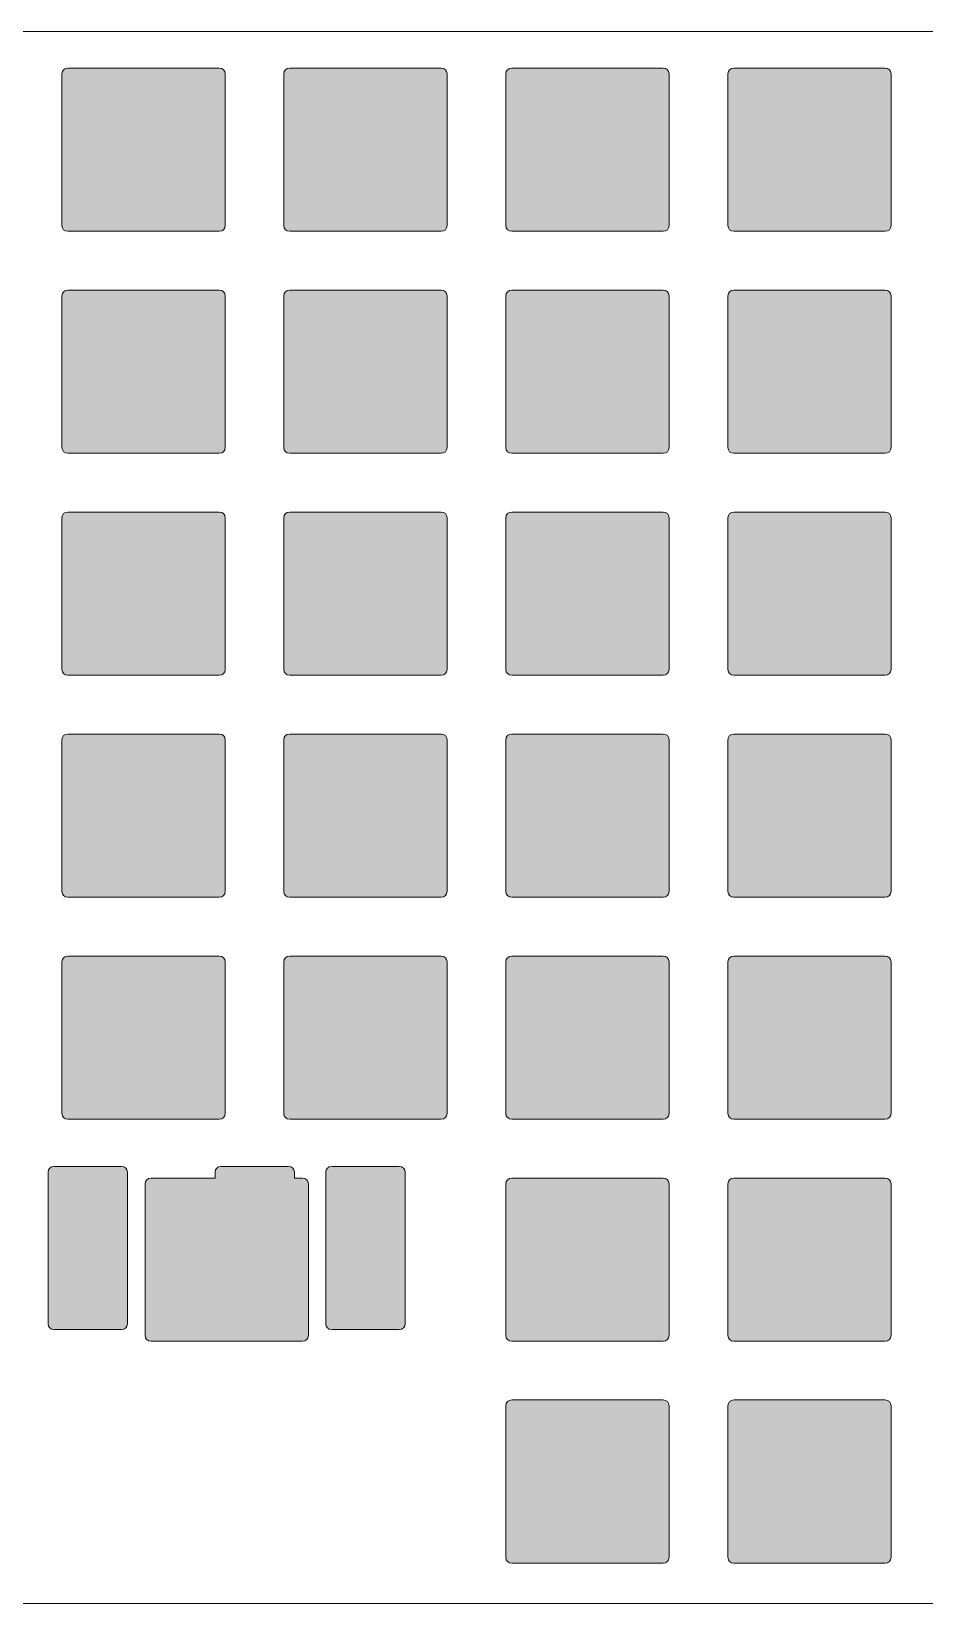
# Model space of a CAD drawing. Extents: x 264 to 551, y 127 to 265.
# Drawn here: x 397.8 to 474.4, y 127 to 261.9 of the extents above; entities that cross this region are included whole.
import ezdxf

# ---------------------------------------------------------------- set-up
doc = ezdxf.new("R2010")
doc.units = 0
doc.header["$MEASUREMENT"] = 0
doc.layers.add('Layer 2', color=7, linetype='Continuous', lineweight=0)

# ---------------------------------------------------------------- blocks, each defined once
blk = doc.blocks.new('Block_1')
at = {"layer": 'Layer 2', "true_color": 0x000000, "transparency": 33554687}
h = blk.add_hatch(color=18, dxfattribs=at)
h.dxf.hatch_style = 2
edge = h.paths.add_edge_path()
edge.add_spline(control_points=[(549.54, 261.87), (549.54, 261.87), (395.74, 261.87), (395.74, 261.87)], knot_values=[0, 0, 0, 0, 1, 1, 1, 1], degree=3, periodic=0)
edge.add_line((395.74, 261.87), (549.54, 261.87))
h = blk.add_hatch(color=18, dxfattribs=at)
h.dxf.hatch_style = 2
edge = h.paths.add_edge_path()
edge.add_spline(control_points=[(265.24, 126.97), (265.24, 126.97), (549.54, 126.97), (549.54, 126.97)], knot_values=[0, 0, 0, 0, 1, 1, 1, 1], degree=3, periodic=0)
edge.add_line((549.54, 126.97), (265.24, 126.97))
at = {"layer": 'Layer 2', "color": 18, "lineweight": 20, "true_color": 0x000000}
for points in [[(549.54, 261.87), (549.54, 261.87), (395.74, 261.87), (395.74, 261.87)], [(265.24, 126.97), (265.24, 126.97), (549.54, 126.97), (549.54, 126.97)]]:
    blk.add_open_spline(points, degree=3, dxfattribs=at)

msp = doc.modelspace()

# ---------------------------------------------------------------- hatches: boundary and pattern name
at = {"layer": 'Layer 2', "true_color": 0x000000, "transparency": 33554687}
h = msp.add_hatch(color=18, dxfattribs=at)
h.dxf.hatch_style = 2
edge = h.paths.add_edge_path()
edge.add_spline(control_points=[(400.89, 258.72), (400.89, 258.72), (413.89, 258.72), (413.89, 258.72), (414.19, 258.72), (414.39, 258.52), (414.39, 258.22), (414.39, 258.22), (414.39, 245.22), (414.39, 245.22), (414.39, 244.92), (414.19, 244.72), (413.89, 244.72), (413.89, 244.72), (400.89, 244.72), (400.89, 244.72), (400.59, 244.72), (400.39, 244.92), (400.39, 245.22), (400.39, 245.22), (400.39, 258.22), (400.39, 258.22), (400.39, 258.52), (400.59, 258.72), (400.89, 258.72)], knot_values=[0, 0, 0, 0, 1, 1, 1, 2, 2, 2, 3, 3, 3, 4, 4, 4, 5, 5, 5, 6, 6, 6, 7, 7, 7, 8, 8, 8, 8], degree=3, periodic=0)
h = msp.add_hatch(color=18, dxfattribs=at)
h.dxf.hatch_style = 2
edge = h.paths.add_edge_path()
edge.add_spline(control_points=[(419.93, 258.72), (419.93, 258.72), (432.93, 258.72), (432.93, 258.72), (433.23, 258.72), (433.43, 258.52), (433.43, 258.22), (433.43, 258.22), (433.43, 245.22), (433.43, 245.22), (433.43, 244.92), (433.23, 244.72), (432.93, 244.72), (432.93, 244.72), (419.93, 244.72), (419.93, 244.72), (419.63, 244.72), (419.43, 244.92), (419.43, 245.22), (419.43, 245.22), (419.43, 258.22), (419.43, 258.22), (419.43, 258.52), (419.63, 258.72), (419.93, 258.72)], knot_values=[0, 0, 0, 0, 1, 1, 1, 2, 2, 2, 3, 3, 3, 4, 4, 4, 5, 5, 5, 6, 6, 6, 7, 7, 7, 8, 8, 8, 8], degree=3, periodic=0)
h = msp.add_hatch(color=18, dxfattribs=at)
h.dxf.hatch_style = 2
edge = h.paths.add_edge_path()
edge.add_spline(control_points=[(438.98, 258.72), (438.98, 258.72), (451.98, 258.72), (451.98, 258.72), (452.28, 258.72), (452.48, 258.52), (452.48, 258.22), (452.48, 258.22), (452.48, 245.22), (452.48, 245.22), (452.48, 244.92), (452.28, 244.72), (451.98, 244.72), (451.98, 244.72), (438.98, 244.72), (438.98, 244.72), (438.68, 244.72), (438.48, 244.92), (438.48, 245.22), (438.48, 245.22), (438.48, 258.22), (438.48, 258.22), (438.48, 258.52), (438.68, 258.72), (438.98, 258.72)], knot_values=[0, 0, 0, 0, 1, 1, 1, 2, 2, 2, 3, 3, 3, 4, 4, 4, 5, 5, 5, 6, 6, 6, 7, 7, 7, 8, 8, 8, 8], degree=3, periodic=0)
h = msp.add_hatch(color=18, dxfattribs=at)
h.dxf.hatch_style = 2
edge = h.paths.add_edge_path()
edge.add_spline(control_points=[(458.03, 258.72), (458.03, 258.72), (471.03, 258.72), (471.03, 258.72), (471.33, 258.72), (471.53, 258.52), (471.53, 258.22), (471.53, 258.22), (471.53, 245.22), (471.53, 245.22), (471.53, 244.92), (471.33, 244.72), (471.03, 244.72), (471.03, 244.72), (458.03, 244.72), (458.03, 244.72), (457.73, 244.72), (457.53, 244.92), (457.53, 245.22), (457.53, 245.22), (457.53, 258.22), (457.53, 258.22), (457.53, 258.52), (457.73, 258.72), (458.03, 258.72)], knot_values=[0, 0, 0, 0, 1, 1, 1, 2, 2, 2, 3, 3, 3, 4, 4, 4, 5, 5, 5, 6, 6, 6, 7, 7, 7, 8, 8, 8, 8], degree=3, periodic=0)
h = msp.add_hatch(color=18, dxfattribs=at)
h.dxf.hatch_style = 2
edge = h.paths.add_edge_path()
edge.add_spline(control_points=[(400.89, 239.67), (400.89, 239.67), (413.89, 239.67), (413.89, 239.67), (414.19, 239.67), (414.39, 239.47), (414.39, 239.17), (414.39, 239.17), (414.39, 226.17), (414.39, 226.17), (414.39, 225.87), (414.19, 225.67), (413.89, 225.67), (413.89, 225.67), (400.89, 225.67), (400.89, 225.67), (400.59, 225.67), (400.39, 225.87), (400.39, 226.17), (400.39, 226.17), (400.39, 239.17), (400.39, 239.17), (400.39, 239.47), (400.59, 239.67), (400.89, 239.67)], knot_values=[0, 0, 0, 0, 1, 1, 1, 2, 2, 2, 3, 3, 3, 4, 4, 4, 5, 5, 5, 6, 6, 6, 7, 7, 7, 8, 8, 8, 8], degree=3, periodic=0)
h = msp.add_hatch(color=18, dxfattribs=at)
h.dxf.hatch_style = 2
edge = h.paths.add_edge_path()
edge.add_spline(control_points=[(419.93, 239.67), (419.93, 239.67), (432.93, 239.67), (432.93, 239.67), (433.23, 239.67), (433.43, 239.47), (433.43, 239.17), (433.43, 239.17), (433.43, 226.17), (433.43, 226.17), (433.43, 225.87), (433.23, 225.67), (432.93, 225.67), (432.93, 225.67), (419.93, 225.67), (419.93, 225.67), (419.63, 225.67), (419.43, 225.87), (419.43, 226.17), (419.43, 226.17), (419.43, 239.17), (419.43, 239.17), (419.43, 239.47), (419.63, 239.67), (419.93, 239.67)], knot_values=[0, 0, 0, 0, 1, 1, 1, 2, 2, 2, 3, 3, 3, 4, 4, 4, 5, 5, 5, 6, 6, 6, 7, 7, 7, 8, 8, 8, 8], degree=3, periodic=0)
h = msp.add_hatch(color=18, dxfattribs=at)
h.dxf.hatch_style = 2
edge = h.paths.add_edge_path()
edge.add_spline(control_points=[(438.98, 239.67), (438.98, 239.67), (451.98, 239.67), (451.98, 239.67), (452.28, 239.67), (452.48, 239.47), (452.48, 239.17), (452.48, 239.17), (452.48, 226.17), (452.48, 226.17), (452.48, 225.87), (452.28, 225.67), (451.98, 225.67), (451.98, 225.67), (438.98, 225.67), (438.98, 225.67), (438.68, 225.67), (438.48, 225.87), (438.48, 226.17), (438.48, 226.17), (438.48, 239.17), (438.48, 239.17), (438.48, 239.47), (438.68, 239.67), (438.98, 239.67)], knot_values=[0, 0, 0, 0, 1, 1, 1, 2, 2, 2, 3, 3, 3, 4, 4, 4, 5, 5, 5, 6, 6, 6, 7, 7, 7, 8, 8, 8, 8], degree=3, periodic=0)
h = msp.add_hatch(color=18, dxfattribs=at)
h.dxf.hatch_style = 2
edge = h.paths.add_edge_path()
edge.add_spline(control_points=[(458.03, 239.67), (458.03, 239.67), (471.03, 239.67), (471.03, 239.67), (471.33, 239.67), (471.53, 239.47), (471.53, 239.17), (471.53, 239.17), (471.53, 226.17), (471.53, 226.17), (471.53, 225.87), (471.33, 225.67), (471.03, 225.67), (471.03, 225.67), (458.03, 225.67), (458.03, 225.67), (457.73, 225.67), (457.53, 225.87), (457.53, 226.17), (457.53, 226.17), (457.53, 239.17), (457.53, 239.17), (457.53, 239.47), (457.73, 239.67), (458.03, 239.67)], knot_values=[0, 0, 0, 0, 1, 1, 1, 2, 2, 2, 3, 3, 3, 4, 4, 4, 5, 5, 5, 6, 6, 6, 7, 7, 7, 8, 8, 8, 8], degree=3, periodic=0)
h = msp.add_hatch(color=18, dxfattribs=at)
h.dxf.hatch_style = 2
edge = h.paths.add_edge_path()
edge.add_spline(control_points=[(400.89, 220.63), (400.89, 220.63), (413.89, 220.63), (413.89, 220.63), (414.19, 220.63), (414.39, 220.43), (414.39, 220.13), (414.39, 220.13), (414.39, 207.13), (414.39, 207.13), (414.39, 206.83), (414.19, 206.63), (413.89, 206.63), (413.89, 206.63), (400.89, 206.63), (400.89, 206.63), (400.59, 206.63), (400.39, 206.83), (400.39, 207.13), (400.39, 207.13), (400.39, 220.13), (400.39, 220.13), (400.39, 220.43), (400.59, 220.63), (400.89, 220.63)], knot_values=[0, 0, 0, 0, 1, 1, 1, 2, 2, 2, 3, 3, 3, 4, 4, 4, 5, 5, 5, 6, 6, 6, 7, 7, 7, 8, 8, 8, 8], degree=3, periodic=0)
h = msp.add_hatch(color=18, dxfattribs=at)
h.dxf.hatch_style = 2
edge = h.paths.add_edge_path()
edge.add_spline(control_points=[(419.93, 220.63), (419.93, 220.63), (432.93, 220.63), (432.93, 220.63), (433.23, 220.63), (433.43, 220.43), (433.43, 220.13), (433.43, 220.13), (433.43, 207.13), (433.43, 207.13), (433.43, 206.83), (433.23, 206.63), (432.93, 206.63), (432.93, 206.63), (419.93, 206.63), (419.93, 206.63), (419.63, 206.63), (419.43, 206.83), (419.43, 207.13), (419.43, 207.13), (419.43, 220.13), (419.43, 220.13), (419.43, 220.43), (419.63, 220.63), (419.93, 220.63)], knot_values=[0, 0, 0, 0, 1, 1, 1, 2, 2, 2, 3, 3, 3, 4, 4, 4, 5, 5, 5, 6, 6, 6, 7, 7, 7, 8, 8, 8, 8], degree=3, periodic=0)
h = msp.add_hatch(color=18, dxfattribs=at)
h.dxf.hatch_style = 2
edge = h.paths.add_edge_path()
edge.add_spline(control_points=[(438.98, 220.63), (438.98, 220.63), (451.98, 220.63), (451.98, 220.63), (452.28, 220.63), (452.48, 220.43), (452.48, 220.13), (452.48, 220.13), (452.48, 207.13), (452.48, 207.13), (452.48, 206.83), (452.28, 206.63), (451.98, 206.63), (451.98, 206.63), (438.98, 206.63), (438.98, 206.63), (438.68, 206.63), (438.48, 206.83), (438.48, 207.13), (438.48, 207.13), (438.48, 220.13), (438.48, 220.13), (438.48, 220.43), (438.68, 220.63), (438.98, 220.63)], knot_values=[0, 0, 0, 0, 1, 1, 1, 2, 2, 2, 3, 3, 3, 4, 4, 4, 5, 5, 5, 6, 6, 6, 7, 7, 7, 8, 8, 8, 8], degree=3, periodic=0)
h = msp.add_hatch(color=18, dxfattribs=at)
h.dxf.hatch_style = 2
edge = h.paths.add_edge_path()
edge.add_spline(control_points=[(458.03, 220.63), (458.03, 220.63), (471.03, 220.63), (471.03, 220.63), (471.33, 220.63), (471.53, 220.43), (471.53, 220.13), (471.53, 220.13), (471.53, 207.13), (471.53, 207.13), (471.53, 206.83), (471.33, 206.63), (471.03, 206.63), (471.03, 206.63), (458.03, 206.63), (458.03, 206.63), (457.73, 206.63), (457.53, 206.83), (457.53, 207.13), (457.53, 207.13), (457.53, 220.13), (457.53, 220.13), (457.53, 220.43), (457.73, 220.63), (458.03, 220.63)], knot_values=[0, 0, 0, 0, 1, 1, 1, 2, 2, 2, 3, 3, 3, 4, 4, 4, 5, 5, 5, 6, 6, 6, 7, 7, 7, 8, 8, 8, 8], degree=3, periodic=0)
h = msp.add_hatch(color=18, dxfattribs=at)
h.dxf.hatch_style = 2
edge = h.paths.add_edge_path()
edge.add_spline(control_points=[(400.89, 201.58), (400.89, 201.58), (413.89, 201.58), (413.89, 201.58), (414.19, 201.58), (414.39, 201.38), (414.39, 201.08), (414.39, 201.08), (414.39, 188.08), (414.39, 188.08), (414.39, 187.78), (414.19, 187.58), (413.89, 187.58), (413.89, 187.58), (400.89, 187.58), (400.89, 187.58), (400.59, 187.58), (400.39, 187.78), (400.39, 188.08), (400.39, 188.08), (400.39, 201.08), (400.39, 201.08), (400.39, 201.38), (400.59, 201.58), (400.89, 201.58)], knot_values=[0, 0, 0, 0, 1, 1, 1, 2, 2, 2, 3, 3, 3, 4, 4, 4, 5, 5, 5, 6, 6, 6, 7, 7, 7, 8, 8, 8, 8], degree=3, periodic=0)
h = msp.add_hatch(color=18, dxfattribs=at)
h.dxf.hatch_style = 2
edge = h.paths.add_edge_path()
edge.add_spline(control_points=[(419.93, 201.58), (419.93, 201.58), (432.93, 201.58), (432.93, 201.58), (433.23, 201.58), (433.43, 201.38), (433.43, 201.08), (433.43, 201.08), (433.43, 188.08), (433.43, 188.08), (433.43, 187.78), (433.23, 187.58), (432.93, 187.58), (432.93, 187.58), (419.93, 187.58), (419.93, 187.58), (419.63, 187.58), (419.43, 187.78), (419.43, 188.08), (419.43, 188.08), (419.43, 201.08), (419.43, 201.08), (419.43, 201.38), (419.63, 201.58), (419.93, 201.58)], knot_values=[0, 0, 0, 0, 1, 1, 1, 2, 2, 2, 3, 3, 3, 4, 4, 4, 5, 5, 5, 6, 6, 6, 7, 7, 7, 8, 8, 8, 8], degree=3, periodic=0)
h = msp.add_hatch(color=18, dxfattribs=at)
h.dxf.hatch_style = 2
edge = h.paths.add_edge_path()
edge.add_spline(control_points=[(438.98, 201.58), (438.98, 201.58), (451.98, 201.58), (451.98, 201.58), (452.28, 201.58), (452.48, 201.38), (452.48, 201.08), (452.48, 201.08), (452.48, 188.08), (452.48, 188.08), (452.48, 187.78), (452.28, 187.58), (451.98, 187.58), (451.98, 187.58), (438.98, 187.58), (438.98, 187.58), (438.68, 187.58), (438.48, 187.78), (438.48, 188.08), (438.48, 188.08), (438.48, 201.08), (438.48, 201.08), (438.48, 201.38), (438.68, 201.58), (438.98, 201.58)], knot_values=[0, 0, 0, 0, 1, 1, 1, 2, 2, 2, 3, 3, 3, 4, 4, 4, 5, 5, 5, 6, 6, 6, 7, 7, 7, 8, 8, 8, 8], degree=3, periodic=0)
h = msp.add_hatch(color=18, dxfattribs=at)
h.dxf.hatch_style = 2
edge = h.paths.add_edge_path()
edge.add_spline(control_points=[(458.03, 201.58), (458.03, 201.58), (471.03, 201.58), (471.03, 201.58), (471.33, 201.58), (471.53, 201.38), (471.53, 201.08), (471.53, 201.08), (471.53, 188.08), (471.53, 188.08), (471.53, 187.78), (471.33, 187.58), (471.03, 187.58), (471.03, 187.58), (458.03, 187.58), (458.03, 187.58), (457.73, 187.58), (457.53, 187.78), (457.53, 188.08), (457.53, 188.08), (457.53, 201.08), (457.53, 201.08), (457.53, 201.38), (457.73, 201.58), (458.03, 201.58)], knot_values=[0, 0, 0, 0, 1, 1, 1, 2, 2, 2, 3, 3, 3, 4, 4, 4, 5, 5, 5, 6, 6, 6, 7, 7, 7, 8, 8, 8, 8], degree=3, periodic=0)
h = msp.add_hatch(color=18, dxfattribs=at)
h.dxf.hatch_style = 2
edge = h.paths.add_edge_path()
edge.add_spline(control_points=[(400.89, 182.53), (400.89, 182.53), (413.89, 182.53), (413.89, 182.53), (414.19, 182.53), (414.39, 182.33), (414.39, 182.03), (414.39, 182.03), (414.39, 169.03), (414.39, 169.03), (414.39, 168.73), (414.19, 168.53), (413.89, 168.53), (413.89, 168.53), (400.89, 168.53), (400.89, 168.53), (400.59, 168.53), (400.39, 168.73), (400.39, 169.03), (400.39, 169.03), (400.39, 182.03), (400.39, 182.03), (400.39, 182.33), (400.59, 182.53), (400.89, 182.53)], knot_values=[0, 0, 0, 0, 1, 1, 1, 2, 2, 2, 3, 3, 3, 4, 4, 4, 5, 5, 5, 6, 6, 6, 7, 7, 7, 8, 8, 8, 8], degree=3, periodic=0)
h = msp.add_hatch(color=18, dxfattribs=at)
h.dxf.hatch_style = 2
edge = h.paths.add_edge_path()
edge.add_spline(control_points=[(419.93, 182.53), (419.93, 182.53), (432.93, 182.53), (432.93, 182.53), (433.23, 182.53), (433.43, 182.33), (433.43, 182.03), (433.43, 182.03), (433.43, 169.03), (433.43, 169.03), (433.43, 168.73), (433.23, 168.53), (432.93, 168.53), (432.93, 168.53), (419.93, 168.53), (419.93, 168.53), (419.63, 168.53), (419.43, 168.73), (419.43, 169.03), (419.43, 169.03), (419.43, 182.03), (419.43, 182.03), (419.43, 182.33), (419.63, 182.53), (419.93, 182.53)], knot_values=[0, 0, 0, 0, 1, 1, 1, 2, 2, 2, 3, 3, 3, 4, 4, 4, 5, 5, 5, 6, 6, 6, 7, 7, 7, 8, 8, 8, 8], degree=3, periodic=0)
h = msp.add_hatch(color=18, dxfattribs=at)
h.dxf.hatch_style = 2
edge = h.paths.add_edge_path()
edge.add_spline(control_points=[(438.98, 182.53), (438.98, 182.53), (451.98, 182.53), (451.98, 182.53), (452.28, 182.53), (452.48, 182.33), (452.48, 182.03), (452.48, 182.03), (452.48, 169.03), (452.48, 169.03), (452.48, 168.73), (452.28, 168.53), (451.98, 168.53), (451.98, 168.53), (438.98, 168.53), (438.98, 168.53), (438.68, 168.53), (438.48, 168.73), (438.48, 169.03), (438.48, 169.03), (438.48, 182.03), (438.48, 182.03), (438.48, 182.33), (438.68, 182.53), (438.98, 182.53)], knot_values=[0, 0, 0, 0, 1, 1, 1, 2, 2, 2, 3, 3, 3, 4, 4, 4, 5, 5, 5, 6, 6, 6, 7, 7, 7, 8, 8, 8, 8], degree=3, periodic=0)
h = msp.add_hatch(color=18, dxfattribs=at)
h.dxf.hatch_style = 2
edge = h.paths.add_edge_path()
edge.add_spline(control_points=[(458.03, 182.53), (458.03, 182.53), (471.03, 182.53), (471.03, 182.53), (471.33, 182.53), (471.53, 182.33), (471.53, 182.03), (471.53, 182.03), (471.53, 169.03), (471.53, 169.03), (471.53, 168.73), (471.33, 168.53), (471.03, 168.53), (471.03, 168.53), (458.03, 168.53), (458.03, 168.53), (457.73, 168.53), (457.53, 168.73), (457.53, 169.03), (457.53, 169.03), (457.53, 182.03), (457.53, 182.03), (457.53, 182.33), (457.73, 182.53), (458.03, 182.53)], knot_values=[0, 0, 0, 0, 1, 1, 1, 2, 2, 2, 3, 3, 3, 4, 4, 4, 5, 5, 5, 6, 6, 6, 7, 7, 7, 8, 8, 8, 8], degree=3, periodic=0)
h = msp.add_hatch(color=18, dxfattribs=at)
h.dxf.hatch_style = 2
edge = h.paths.add_edge_path()
edge.add_spline(control_points=[(405.5, 150.48), (405.5, 150.48), (399.7, 150.48), (399.7, 150.48), (399.4, 150.48), (399.2, 150.68), (399.2, 150.98), (399.2, 150.98), (399.2, 163.98), (399.2, 163.98), (399.2, 164.28), (399.4, 164.48), (399.7, 164.48), (399.7, 164.48), (405.5, 164.48), (405.5, 164.48), (405.8, 164.48), (406, 164.28), (406, 163.98), (406, 163.98), (406, 150.98), (406, 150.98), (406, 150.68), (405.8, 150.48), (405.5, 150.48)], knot_values=[0, 0, 0, 0, 1, 1, 1, 2, 2, 2, 3, 3, 3, 4, 4, 4, 5, 5, 5, 6, 6, 6, 7, 7, 7, 8, 8, 8, 8], degree=3, periodic=0)
h = msp.add_hatch(color=18, dxfattribs=at)
h.dxf.hatch_style = 2
edge = h.paths.add_edge_path()
edge.add_spline(control_points=[(413.53, 163.98), (413.53, 163.98), (413.53, 163.48), (413.53, 163.48), (413.53, 163.48), (408.03, 163.48), (408.03, 163.48), (407.73, 163.48), (407.53, 163.28), (407.53, 162.98), (407.53, 162.98), (407.53, 149.98), (407.53, 149.98), (407.53, 149.68), (407.73, 149.48), (408.03, 149.48), (408.03, 149.48), (421.03, 149.48), (421.03, 149.48), (421.33, 149.48), (421.53, 149.68), (421.53, 149.98), (421.53, 149.98), (421.53, 162.98), (421.53, 162.98), (421.53, 163.28), (421.33, 163.48), (421.03, 163.48), (421.03, 163.48), (420.33, 163.48), (420.33, 163.48), (420.33, 163.48), (420.33, 163.98), (420.33, 163.98), (420.33, 164.28), (420.13, 164.48), (419.83, 164.48), (419.83, 164.48), (414.03, 164.48), (414.03, 164.48), (413.73, 164.48), (413.53, 164.28), (413.53, 163.98)], knot_values=[0, 0, 0, 0, 1, 1, 1, 2, 2, 2, 3, 3, 3, 4, 4, 4, 5, 5, 5, 6, 6, 6, 7, 7, 7, 8, 8, 8, 9, 9, 9, 10, 10, 10, 11, 11, 11, 12, 12, 12, 13, 13, 13, 14, 14, 14, 14], degree=3, periodic=0)
h = msp.add_hatch(color=18, dxfattribs=at)
h.dxf.hatch_style = 2
edge = h.paths.add_edge_path()
edge.add_spline(control_points=[(429.33, 150.48), (429.33, 150.48), (423.53, 150.48), (423.53, 150.48), (423.23, 150.48), (423.03, 150.68), (423.03, 150.98), (423.03, 150.98), (423.03, 163.98), (423.03, 163.98), (423.03, 164.28), (423.23, 164.48), (423.53, 164.48), (423.53, 164.48), (429.33, 164.48), (429.33, 164.48), (429.63, 164.48), (429.83, 164.28), (429.83, 163.98), (429.83, 163.98), (429.83, 150.98), (429.83, 150.98), (429.83, 150.68), (429.63, 150.48), (429.33, 150.48)], knot_values=[0, 0, 0, 0, 1, 1, 1, 2, 2, 2, 3, 3, 3, 4, 4, 4, 5, 5, 5, 6, 6, 6, 7, 7, 7, 8, 8, 8, 8], degree=3, periodic=0)
h = msp.add_hatch(color=18, dxfattribs=at)
h.dxf.hatch_style = 2
edge = h.paths.add_edge_path()
edge.add_spline(control_points=[(438.98, 163.48), (438.98, 163.48), (451.98, 163.48), (451.98, 163.48), (452.28, 163.48), (452.48, 163.28), (452.48, 162.98), (452.48, 162.98), (452.48, 149.98), (452.48, 149.98), (452.48, 149.68), (452.28, 149.48), (451.98, 149.48), (451.98, 149.48), (438.98, 149.48), (438.98, 149.48), (438.68, 149.48), (438.48, 149.68), (438.48, 149.98), (438.48, 149.98), (438.48, 162.98), (438.48, 162.98), (438.48, 163.28), (438.68, 163.48), (438.98, 163.48)], knot_values=[0, 0, 0, 0, 1, 1, 1, 2, 2, 2, 3, 3, 3, 4, 4, 4, 5, 5, 5, 6, 6, 6, 7, 7, 7, 8, 8, 8, 8], degree=3, periodic=0)
h = msp.add_hatch(color=18, dxfattribs=at)
h.dxf.hatch_style = 2
edge = h.paths.add_edge_path()
edge.add_spline(control_points=[(458.03, 163.48), (458.03, 163.48), (471.03, 163.48), (471.03, 163.48), (471.33, 163.48), (471.53, 163.28), (471.53, 162.98), (471.53, 162.98), (471.53, 149.98), (471.53, 149.98), (471.53, 149.68), (471.33, 149.48), (471.03, 149.48), (471.03, 149.48), (458.03, 149.48), (458.03, 149.48), (457.73, 149.48), (457.53, 149.68), (457.53, 149.98), (457.53, 149.98), (457.53, 162.98), (457.53, 162.98), (457.53, 163.28), (457.73, 163.48), (458.03, 163.48)], knot_values=[0, 0, 0, 0, 1, 1, 1, 2, 2, 2, 3, 3, 3, 4, 4, 4, 5, 5, 5, 6, 6, 6, 7, 7, 7, 8, 8, 8, 8], degree=3, periodic=0)
h = msp.add_hatch(color=18, dxfattribs=at)
h.dxf.hatch_style = 2
edge = h.paths.add_edge_path()
edge.add_spline(control_points=[(438.98, 144.44), (438.98, 144.44), (451.98, 144.44), (451.98, 144.44), (452.28, 144.44), (452.48, 144.24), (452.48, 143.94), (452.48, 143.94), (452.48, 130.94), (452.48, 130.94), (452.48, 130.64), (452.28, 130.44), (451.98, 130.44), (451.98, 130.44), (438.98, 130.44), (438.98, 130.44), (438.68, 130.44), (438.48, 130.64), (438.48, 130.94), (438.48, 130.94), (438.48, 143.94), (438.48, 143.94), (438.48, 144.24), (438.68, 144.44), (438.98, 144.44)], knot_values=[0, 0, 0, 0, 1, 1, 1, 2, 2, 2, 3, 3, 3, 4, 4, 4, 5, 5, 5, 6, 6, 6, 7, 7, 7, 8, 8, 8, 8], degree=3, periodic=0)
h = msp.add_hatch(color=18, dxfattribs=at)
h.dxf.hatch_style = 2
edge = h.paths.add_edge_path()
edge.add_spline(control_points=[(458.03, 144.44), (458.03, 144.44), (471.03, 144.44), (471.03, 144.44), (471.33, 144.44), (471.53, 144.24), (471.53, 143.94), (471.53, 143.94), (471.53, 130.94), (471.53, 130.94), (471.53, 130.64), (471.33, 130.44), (471.03, 130.44), (471.03, 130.44), (458.03, 130.44), (458.03, 130.44), (457.73, 130.44), (457.53, 130.64), (457.53, 130.94), (457.53, 130.94), (457.53, 143.94), (457.53, 143.94), (457.53, 144.24), (457.73, 144.44), (458.03, 144.44)], knot_values=[0, 0, 0, 0, 1, 1, 1, 2, 2, 2, 3, 3, 3, 4, 4, 4, 5, 5, 5, 6, 6, 6, 7, 7, 7, 8, 8, 8, 8], degree=3, periodic=0)

# ---------------------------------------------------------------- linework, layer by layer
at = {"layer": 'Layer 2', "color": 18, "lineweight": 5, "true_color": 0x000000}
for points, knots in [([(400.89, 258.72), (400.89, 258.72), (413.89, 258.72), (413.89, 258.72), (414.19, 258.72), (414.39, 258.52), (414.39, 258.22), (414.39, 258.22), (414.39, 245.22), (414.39, 245.22), (414.39, 244.92), (414.19, 244.72), (413.89, 244.72), (413.89, 244.72), (400.89, 244.72), (400.89, 244.72), (400.59, 244.72), (400.39, 244.92), (400.39, 245.22), (400.39, 245.22), (400.39, 258.22), (400.39, 258.22), (400.39, 258.52), (400.59, 258.72), (400.89, 258.72)], [0, 0, 0, 0, 1, 1, 1, 2, 2, 2, 3, 3, 3, 4, 4, 4, 5, 5, 5, 6, 6, 6, 7, 7, 7, 8, 8, 8, 8]), ([(419.93, 258.72), (419.93, 258.72), (432.93, 258.72), (432.93, 258.72), (433.23, 258.72), (433.43, 258.52), (433.43, 258.22), (433.43, 258.22), (433.43, 245.22), (433.43, 245.22), (433.43, 244.92), (433.23, 244.72), (432.93, 244.72), (432.93, 244.72), (419.93, 244.72), (419.93, 244.72), (419.63, 244.72), (419.43, 244.92), (419.43, 245.22), (419.43, 245.22), (419.43, 258.22), (419.43, 258.22), (419.43, 258.52), (419.63, 258.72), (419.93, 258.72)], [0, 0, 0, 0, 1, 1, 1, 2, 2, 2, 3, 3, 3, 4, 4, 4, 5, 5, 5, 6, 6, 6, 7, 7, 7, 8, 8, 8, 8]), ([(438.98, 258.72), (438.98, 258.72), (451.98, 258.72), (451.98, 258.72), (452.28, 258.72), (452.48, 258.52), (452.48, 258.22), (452.48, 258.22), (452.48, 245.22), (452.48, 245.22), (452.48, 244.92), (452.28, 244.72), (451.98, 244.72), (451.98, 244.72), (438.98, 244.72), (438.98, 244.72), (438.68, 244.72), (438.48, 244.92), (438.48, 245.22), (438.48, 245.22), (438.48, 258.22), (438.48, 258.22), (438.48, 258.52), (438.68, 258.72), (438.98, 258.72)], [0, 0, 0, 0, 1, 1, 1, 2, 2, 2, 3, 3, 3, 4, 4, 4, 5, 5, 5, 6, 6, 6, 7, 7, 7, 8, 8, 8, 8]), ([(458.03, 258.72), (458.03, 258.72), (471.03, 258.72), (471.03, 258.72), (471.33, 258.72), (471.53, 258.52), (471.53, 258.22), (471.53, 258.22), (471.53, 245.22), (471.53, 245.22), (471.53, 244.92), (471.33, 244.72), (471.03, 244.72), (471.03, 244.72), (458.03, 244.72), (458.03, 244.72), (457.73, 244.72), (457.53, 244.92), (457.53, 245.22), (457.53, 245.22), (457.53, 258.22), (457.53, 258.22), (457.53, 258.52), (457.73, 258.72), (458.03, 258.72)], [0, 0, 0, 0, 1, 1, 1, 2, 2, 2, 3, 3, 3, 4, 4, 4, 5, 5, 5, 6, 6, 6, 7, 7, 7, 8, 8, 8, 8]), ([(400.89, 239.67), (400.89, 239.67), (413.89, 239.67), (413.89, 239.67), (414.19, 239.67), (414.39, 239.47), (414.39, 239.17), (414.39, 239.17), (414.39, 226.17), (414.39, 226.17), (414.39, 225.87), (414.19, 225.67), (413.89, 225.67), (413.89, 225.67), (400.89, 225.67), (400.89, 225.67), (400.59, 225.67), (400.39, 225.87), (400.39, 226.17), (400.39, 226.17), (400.39, 239.17), (400.39, 239.17), (400.39, 239.47), (400.59, 239.67), (400.89, 239.67)], [0, 0, 0, 0, 1, 1, 1, 2, 2, 2, 3, 3, 3, 4, 4, 4, 5, 5, 5, 6, 6, 6, 7, 7, 7, 8, 8, 8, 8]), ([(419.93, 239.67), (419.93, 239.67), (432.93, 239.67), (432.93, 239.67), (433.23, 239.67), (433.43, 239.47), (433.43, 239.17), (433.43, 239.17), (433.43, 226.17), (433.43, 226.17), (433.43, 225.87), (433.23, 225.67), (432.93, 225.67), (432.93, 225.67), (419.93, 225.67), (419.93, 225.67), (419.63, 225.67), (419.43, 225.87), (419.43, 226.17), (419.43, 226.17), (419.43, 239.17), (419.43, 239.17), (419.43, 239.47), (419.63, 239.67), (419.93, 239.67)], [0, 0, 0, 0, 1, 1, 1, 2, 2, 2, 3, 3, 3, 4, 4, 4, 5, 5, 5, 6, 6, 6, 7, 7, 7, 8, 8, 8, 8]), ([(438.98, 239.67), (438.98, 239.67), (451.98, 239.67), (451.98, 239.67), (452.28, 239.67), (452.48, 239.47), (452.48, 239.17), (452.48, 239.17), (452.48, 226.17), (452.48, 226.17), (452.48, 225.87), (452.28, 225.67), (451.98, 225.67), (451.98, 225.67), (438.98, 225.67), (438.98, 225.67), (438.68, 225.67), (438.48, 225.87), (438.48, 226.17), (438.48, 226.17), (438.48, 239.17), (438.48, 239.17), (438.48, 239.47), (438.68, 239.67), (438.98, 239.67)], [0, 0, 0, 0, 1, 1, 1, 2, 2, 2, 3, 3, 3, 4, 4, 4, 5, 5, 5, 6, 6, 6, 7, 7, 7, 8, 8, 8, 8]), ([(458.03, 239.67), (458.03, 239.67), (471.03, 239.67), (471.03, 239.67), (471.33, 239.67), (471.53, 239.47), (471.53, 239.17), (471.53, 239.17), (471.53, 226.17), (471.53, 226.17), (471.53, 225.87), (471.33, 225.67), (471.03, 225.67), (471.03, 225.67), (458.03, 225.67), (458.03, 225.67), (457.73, 225.67), (457.53, 225.87), (457.53, 226.17), (457.53, 226.17), (457.53, 239.17), (457.53, 239.17), (457.53, 239.47), (457.73, 239.67), (458.03, 239.67)], [0, 0, 0, 0, 1, 1, 1, 2, 2, 2, 3, 3, 3, 4, 4, 4, 5, 5, 5, 6, 6, 6, 7, 7, 7, 8, 8, 8, 8]), ([(400.89, 220.63), (400.89, 220.63), (413.89, 220.63), (413.89, 220.63), (414.19, 220.63), (414.39, 220.43), (414.39, 220.13), (414.39, 220.13), (414.39, 207.13), (414.39, 207.13), (414.39, 206.83), (414.19, 206.63), (413.89, 206.63), (413.89, 206.63), (400.89, 206.63), (400.89, 206.63), (400.59, 206.63), (400.39, 206.83), (400.39, 207.13), (400.39, 207.13), (400.39, 220.13), (400.39, 220.13), (400.39, 220.43), (400.59, 220.63), (400.89, 220.63)], [0, 0, 0, 0, 1, 1, 1, 2, 2, 2, 3, 3, 3, 4, 4, 4, 5, 5, 5, 6, 6, 6, 7, 7, 7, 8, 8, 8, 8]), ([(419.93, 220.63), (419.93, 220.63), (432.93, 220.63), (432.93, 220.63), (433.23, 220.63), (433.43, 220.43), (433.43, 220.13), (433.43, 220.13), (433.43, 207.13), (433.43, 207.13), (433.43, 206.83), (433.23, 206.63), (432.93, 206.63), (432.93, 206.63), (419.93, 206.63), (419.93, 206.63), (419.63, 206.63), (419.43, 206.83), (419.43, 207.13), (419.43, 207.13), (419.43, 220.13), (419.43, 220.13), (419.43, 220.43), (419.63, 220.63), (419.93, 220.63)], [0, 0, 0, 0, 1, 1, 1, 2, 2, 2, 3, 3, 3, 4, 4, 4, 5, 5, 5, 6, 6, 6, 7, 7, 7, 8, 8, 8, 8]), ([(438.98, 220.63), (438.98, 220.63), (451.98, 220.63), (451.98, 220.63), (452.28, 220.63), (452.48, 220.43), (452.48, 220.13), (452.48, 220.13), (452.48, 207.13), (452.48, 207.13), (452.48, 206.83), (452.28, 206.63), (451.98, 206.63), (451.98, 206.63), (438.98, 206.63), (438.98, 206.63), (438.68, 206.63), (438.48, 206.83), (438.48, 207.13), (438.48, 207.13), (438.48, 220.13), (438.48, 220.13), (438.48, 220.43), (438.68, 220.63), (438.98, 220.63)], [0, 0, 0, 0, 1, 1, 1, 2, 2, 2, 3, 3, 3, 4, 4, 4, 5, 5, 5, 6, 6, 6, 7, 7, 7, 8, 8, 8, 8]), ([(458.03, 220.63), (458.03, 220.63), (471.03, 220.63), (471.03, 220.63), (471.33, 220.63), (471.53, 220.43), (471.53, 220.13), (471.53, 220.13), (471.53, 207.13), (471.53, 207.13), (471.53, 206.83), (471.33, 206.63), (471.03, 206.63), (471.03, 206.63), (458.03, 206.63), (458.03, 206.63), (457.73, 206.63), (457.53, 206.83), (457.53, 207.13), (457.53, 207.13), (457.53, 220.13), (457.53, 220.13), (457.53, 220.43), (457.73, 220.63), (458.03, 220.63)], [0, 0, 0, 0, 1, 1, 1, 2, 2, 2, 3, 3, 3, 4, 4, 4, 5, 5, 5, 6, 6, 6, 7, 7, 7, 8, 8, 8, 8]), ([(400.89, 201.58), (400.89, 201.58), (413.89, 201.58), (413.89, 201.58), (414.19, 201.58), (414.39, 201.38), (414.39, 201.08), (414.39, 201.08), (414.39, 188.08), (414.39, 188.08), (414.39, 187.78), (414.19, 187.58), (413.89, 187.58), (413.89, 187.58), (400.89, 187.58), (400.89, 187.58), (400.59, 187.58), (400.39, 187.78), (400.39, 188.08), (400.39, 188.08), (400.39, 201.08), (400.39, 201.08), (400.39, 201.38), (400.59, 201.58), (400.89, 201.58)], [0, 0, 0, 0, 1, 1, 1, 2, 2, 2, 3, 3, 3, 4, 4, 4, 5, 5, 5, 6, 6, 6, 7, 7, 7, 8, 8, 8, 8]), ([(419.93, 201.58), (419.93, 201.58), (432.93, 201.58), (432.93, 201.58), (433.23, 201.58), (433.43, 201.38), (433.43, 201.08), (433.43, 201.08), (433.43, 188.08), (433.43, 188.08), (433.43, 187.78), (433.23, 187.58), (432.93, 187.58), (432.93, 187.58), (419.93, 187.58), (419.93, 187.58), (419.63, 187.58), (419.43, 187.78), (419.43, 188.08), (419.43, 188.08), (419.43, 201.08), (419.43, 201.08), (419.43, 201.38), (419.63, 201.58), (419.93, 201.58)], [0, 0, 0, 0, 1, 1, 1, 2, 2, 2, 3, 3, 3, 4, 4, 4, 5, 5, 5, 6, 6, 6, 7, 7, 7, 8, 8, 8, 8]), ([(438.98, 201.58), (438.98, 201.58), (451.98, 201.58), (451.98, 201.58), (452.28, 201.58), (452.48, 201.38), (452.48, 201.08), (452.48, 201.08), (452.48, 188.08), (452.48, 188.08), (452.48, 187.78), (452.28, 187.58), (451.98, 187.58), (451.98, 187.58), (438.98, 187.58), (438.98, 187.58), (438.68, 187.58), (438.48, 187.78), (438.48, 188.08), (438.48, 188.08), (438.48, 201.08), (438.48, 201.08), (438.48, 201.38), (438.68, 201.58), (438.98, 201.58)], [0, 0, 0, 0, 1, 1, 1, 2, 2, 2, 3, 3, 3, 4, 4, 4, 5, 5, 5, 6, 6, 6, 7, 7, 7, 8, 8, 8, 8]), ([(458.03, 201.58), (458.03, 201.58), (471.03, 201.58), (471.03, 201.58), (471.33, 201.58), (471.53, 201.38), (471.53, 201.08), (471.53, 201.08), (471.53, 188.08), (471.53, 188.08), (471.53, 187.78), (471.33, 187.58), (471.03, 187.58), (471.03, 187.58), (458.03, 187.58), (458.03, 187.58), (457.73, 187.58), (457.53, 187.78), (457.53, 188.08), (457.53, 188.08), (457.53, 201.08), (457.53, 201.08), (457.53, 201.38), (457.73, 201.58), (458.03, 201.58)], [0, 0, 0, 0, 1, 1, 1, 2, 2, 2, 3, 3, 3, 4, 4, 4, 5, 5, 5, 6, 6, 6, 7, 7, 7, 8, 8, 8, 8]), ([(400.89, 182.53), (400.89, 182.53), (413.89, 182.53), (413.89, 182.53), (414.19, 182.53), (414.39, 182.33), (414.39, 182.03), (414.39, 182.03), (414.39, 169.03), (414.39, 169.03), (414.39, 168.73), (414.19, 168.53), (413.89, 168.53), (413.89, 168.53), (400.89, 168.53), (400.89, 168.53), (400.59, 168.53), (400.39, 168.73), (400.39, 169.03), (400.39, 169.03), (400.39, 182.03), (400.39, 182.03), (400.39, 182.33), (400.59, 182.53), (400.89, 182.53)], [0, 0, 0, 0, 1, 1, 1, 2, 2, 2, 3, 3, 3, 4, 4, 4, 5, 5, 5, 6, 6, 6, 7, 7, 7, 8, 8, 8, 8]), ([(419.93, 182.53), (419.93, 182.53), (432.93, 182.53), (432.93, 182.53), (433.23, 182.53), (433.43, 182.33), (433.43, 182.03), (433.43, 182.03), (433.43, 169.03), (433.43, 169.03), (433.43, 168.73), (433.23, 168.53), (432.93, 168.53), (432.93, 168.53), (419.93, 168.53), (419.93, 168.53), (419.63, 168.53), (419.43, 168.73), (419.43, 169.03), (419.43, 169.03), (419.43, 182.03), (419.43, 182.03), (419.43, 182.33), (419.63, 182.53), (419.93, 182.53)], [0, 0, 0, 0, 1, 1, 1, 2, 2, 2, 3, 3, 3, 4, 4, 4, 5, 5, 5, 6, 6, 6, 7, 7, 7, 8, 8, 8, 8]), ([(438.98, 182.53), (438.98, 182.53), (451.98, 182.53), (451.98, 182.53), (452.28, 182.53), (452.48, 182.33), (452.48, 182.03), (452.48, 182.03), (452.48, 169.03), (452.48, 169.03), (452.48, 168.73), (452.28, 168.53), (451.98, 168.53), (451.98, 168.53), (438.98, 168.53), (438.98, 168.53), (438.68, 168.53), (438.48, 168.73), (438.48, 169.03), (438.48, 169.03), (438.48, 182.03), (438.48, 182.03), (438.48, 182.33), (438.68, 182.53), (438.98, 182.53)], [0, 0, 0, 0, 1, 1, 1, 2, 2, 2, 3, 3, 3, 4, 4, 4, 5, 5, 5, 6, 6, 6, 7, 7, 7, 8, 8, 8, 8]), ([(458.03, 182.53), (458.03, 182.53), (471.03, 182.53), (471.03, 182.53), (471.33, 182.53), (471.53, 182.33), (471.53, 182.03), (471.53, 182.03), (471.53, 169.03), (471.53, 169.03), (471.53, 168.73), (471.33, 168.53), (471.03, 168.53), (471.03, 168.53), (458.03, 168.53), (458.03, 168.53), (457.73, 168.53), (457.53, 168.73), (457.53, 169.03), (457.53, 169.03), (457.53, 182.03), (457.53, 182.03), (457.53, 182.33), (457.73, 182.53), (458.03, 182.53)], [0, 0, 0, 0, 1, 1, 1, 2, 2, 2, 3, 3, 3, 4, 4, 4, 5, 5, 5, 6, 6, 6, 7, 7, 7, 8, 8, 8, 8]), ([(405.5, 150.48), (405.5, 150.48), (399.7, 150.48), (399.7, 150.48), (399.4, 150.48), (399.2, 150.68), (399.2, 150.98), (399.2, 150.98), (399.2, 163.98), (399.2, 163.98), (399.2, 164.28), (399.4, 164.48), (399.7, 164.48), (399.7, 164.48), (405.5, 164.48), (405.5, 164.48), (405.8, 164.48), (406, 164.28), (406, 163.98), (406, 163.98), (406, 150.98), (406, 150.98), (406, 150.68), (405.8, 150.48), (405.5, 150.48)], [0, 0, 0, 0, 1, 1, 1, 2, 2, 2, 3, 3, 3, 4, 4, 4, 5, 5, 5, 6, 6, 6, 7, 7, 7, 8, 8, 8, 8]), ([(413.53, 163.98), (413.53, 163.98), (413.53, 163.48), (413.53, 163.48), (413.53, 163.48), (408.03, 163.48), (408.03, 163.48), (407.73, 163.48), (407.53, 163.28), (407.53, 162.98), (407.53, 162.98), (407.53, 149.98), (407.53, 149.98), (407.53, 149.68), (407.73, 149.48), (408.03, 149.48), (408.03, 149.48), (421.03, 149.48), (421.03, 149.48), (421.33, 149.48), (421.53, 149.68), (421.53, 149.98), (421.53, 149.98), (421.53, 162.98), (421.53, 162.98), (421.53, 163.28), (421.33, 163.48), (421.03, 163.48), (421.03, 163.48), (420.33, 163.48), (420.33, 163.48), (420.33, 163.48), (420.33, 163.98), (420.33, 163.98), (420.33, 164.28), (420.13, 164.48), (419.83, 164.48), (419.83, 164.48), (414.03, 164.48), (414.03, 164.48), (413.73, 164.48), (413.53, 164.28), (413.53, 163.98)], [0, 0, 0, 0, 1, 1, 1, 2, 2, 2, 3, 3, 3, 4, 4, 4, 5, 5, 5, 6, 6, 6, 7, 7, 7, 8, 8, 8, 9, 9, 9, 10, 10, 10, 11, 11, 11, 12, 12, 12, 13, 13, 13, 14, 14, 14, 14]), ([(429.33, 150.48), (429.33, 150.48), (423.53, 150.48), (423.53, 150.48), (423.23, 150.48), (423.03, 150.68), (423.03, 150.98), (423.03, 150.98), (423.03, 163.98), (423.03, 163.98), (423.03, 164.28), (423.23, 164.48), (423.53, 164.48), (423.53, 164.48), (429.33, 164.48), (429.33, 164.48), (429.63, 164.48), (429.83, 164.28), (429.83, 163.98), (429.83, 163.98), (429.83, 150.98), (429.83, 150.98), (429.83, 150.68), (429.63, 150.48), (429.33, 150.48)], [0, 0, 0, 0, 1, 1, 1, 2, 2, 2, 3, 3, 3, 4, 4, 4, 5, 5, 5, 6, 6, 6, 7, 7, 7, 8, 8, 8, 8]), ([(438.98, 163.48), (438.98, 163.48), (451.98, 163.48), (451.98, 163.48), (452.28, 163.48), (452.48, 163.28), (452.48, 162.98), (452.48, 162.98), (452.48, 149.98), (452.48, 149.98), (452.48, 149.68), (452.28, 149.48), (451.98, 149.48), (451.98, 149.48), (438.98, 149.48), (438.98, 149.48), (438.68, 149.48), (438.48, 149.68), (438.48, 149.98), (438.48, 149.98), (438.48, 162.98), (438.48, 162.98), (438.48, 163.28), (438.68, 163.48), (438.98, 163.48)], [0, 0, 0, 0, 1, 1, 1, 2, 2, 2, 3, 3, 3, 4, 4, 4, 5, 5, 5, 6, 6, 6, 7, 7, 7, 8, 8, 8, 8]), ([(458.03, 163.48), (458.03, 163.48), (471.03, 163.48), (471.03, 163.48), (471.33, 163.48), (471.53, 163.28), (471.53, 162.98), (471.53, 162.98), (471.53, 149.98), (471.53, 149.98), (471.53, 149.68), (471.33, 149.48), (471.03, 149.48), (471.03, 149.48), (458.03, 149.48), (458.03, 149.48), (457.73, 149.48), (457.53, 149.68), (457.53, 149.98), (457.53, 149.98), (457.53, 162.98), (457.53, 162.98), (457.53, 163.28), (457.73, 163.48), (458.03, 163.48)], [0, 0, 0, 0, 1, 1, 1, 2, 2, 2, 3, 3, 3, 4, 4, 4, 5, 5, 5, 6, 6, 6, 7, 7, 7, 8, 8, 8, 8]), ([(438.98, 144.44), (438.98, 144.44), (451.98, 144.44), (451.98, 144.44), (452.28, 144.44), (452.48, 144.24), (452.48, 143.94), (452.48, 143.94), (452.48, 130.94), (452.48, 130.94), (452.48, 130.64), (452.28, 130.44), (451.98, 130.44), (451.98, 130.44), (438.98, 130.44), (438.98, 130.44), (438.68, 130.44), (438.48, 130.64), (438.48, 130.94), (438.48, 130.94), (438.48, 143.94), (438.48, 143.94), (438.48, 144.24), (438.68, 144.44), (438.98, 144.44)], [0, 0, 0, 0, 1, 1, 1, 2, 2, 2, 3, 3, 3, 4, 4, 4, 5, 5, 5, 6, 6, 6, 7, 7, 7, 8, 8, 8, 8]), ([(458.03, 144.44), (458.03, 144.44), (471.03, 144.44), (471.03, 144.44), (471.33, 144.44), (471.53, 144.24), (471.53, 143.94), (471.53, 143.94), (471.53, 130.94), (471.53, 130.94), (471.53, 130.64), (471.33, 130.44), (471.03, 130.44), (471.03, 130.44), (458.03, 130.44), (458.03, 130.44), (457.73, 130.44), (457.53, 130.64), (457.53, 130.94), (457.53, 130.94), (457.53, 143.94), (457.53, 143.94), (457.53, 144.24), (457.73, 144.44), (458.03, 144.44)], [0, 0, 0, 0, 1, 1, 1, 2, 2, 2, 3, 3, 3, 4, 4, 4, 5, 5, 5, 6, 6, 6, 7, 7, 7, 8, 8, 8, 8])]:
    msp.add_open_spline(points, degree=3, knots=knots, dxfattribs=at)

# ---------------------------------------------------------------- block references
at = {"layer": 'Layer 2'}
msp.add_blockref('Block_1', (0, 0), dxfattribs=at)

doc.saveas('drawing.dxf')
